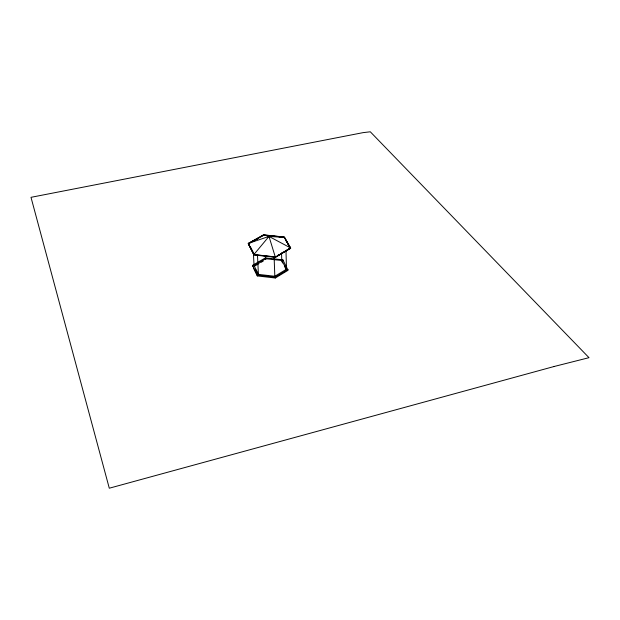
<?xml version="1.0" encoding="UTF-8"?>
<svg xmlns="http://www.w3.org/2000/svg" width="620" height="620" viewBox="0 0 620 620"><rect width="100%" height="100%" fill="white"/><g stroke="black" fill="none" stroke-linecap="round" stroke-linejoin="round"><path stroke-width="0.93" d="M253.347 267.871L257.308 275.939L275.296 278.008L288.083 270.266L282.86 259.858L265.306 257.92L252.511 265.376L252.557 266.259M274.823 276.264L286.502 269.204L281.774 260.501L265.724 258.726L254.037 265.546L258.401 274.381L274.823 276.264L274.125 257.354M252.511 265.376L257.269 275.055L275.264 277.117L288.052 269.382M277.714 255.432L279.364 254.463M281.844 253.006L283.495 252.038M285.146 251.069L290.098 248.163L289.168 246.52M254.115 254.696L248.302 243.412L268.987 236.422L290.617 247.961L275.388 257.308L290.625 248.356L284.402 237.034L263.547 234.848L248.302 243.412L253.921 254.944L275.388 257.308L268.987 236.422L263.547 234.848L263.632 235.298L261.16 236.584M275.311 257.091L290.625 248.093L284.402 237.165L263.554 234.972L248.302 243.544L253.906 254.681L275.381 257.044M259.083 263.5L254.076 266.429L253.425 253.394M260.757 262.524L263.26 261.059M259.555 237.483L248.318 243.799L253.688 253.913M250.255 242.753L255.269 239.932M256.944 239.056L258.618 238.057M260.292 237.173L261.958 236.174M253.781 240.932L255.44 240.002M257.091 239.072L258.742 238.142M284.216 237.398L290.625 248.356L287.99 244.102M267.352 235.631L270.196 235.926M272.986 236.212L275.885 236.522M279.535 236.902L282.348 237.197M267.398 235.747L269.499 235.941M272.947 236.328L275.179 236.538M278.969 236.941L280.86 237.142M289.61 247.853L290.617 247.961M290.625 248.093L289.618 247.985L290.098 248.163M275.373 256.913L253.898 254.549L268.987 236.422L284.41 237.421M287.045 242.374L286.107 240.715L287.052 242.443M287.99 244.04L290.354 248.256M282.666 262.965L281.805 261.377L281.542 253.045M284.379 266.127L286.099 269.297M250.511 247.062L253.874 253.751M255.665 269.638L258.439 275.264L257.509 255.525M257.269 275.055L257.308 275.939M265.608 255.936L265.763 259.602M275.264 277.117L275.296 278.008M282.86 259.858L282.89 260.733M285.967 250.403L286.533 270.088M554.14 366.49L109.291 488.211L31 197.323L363.088 132.641L370.295 131.789L589 357.678L554.14 366.49"/></g></svg>
